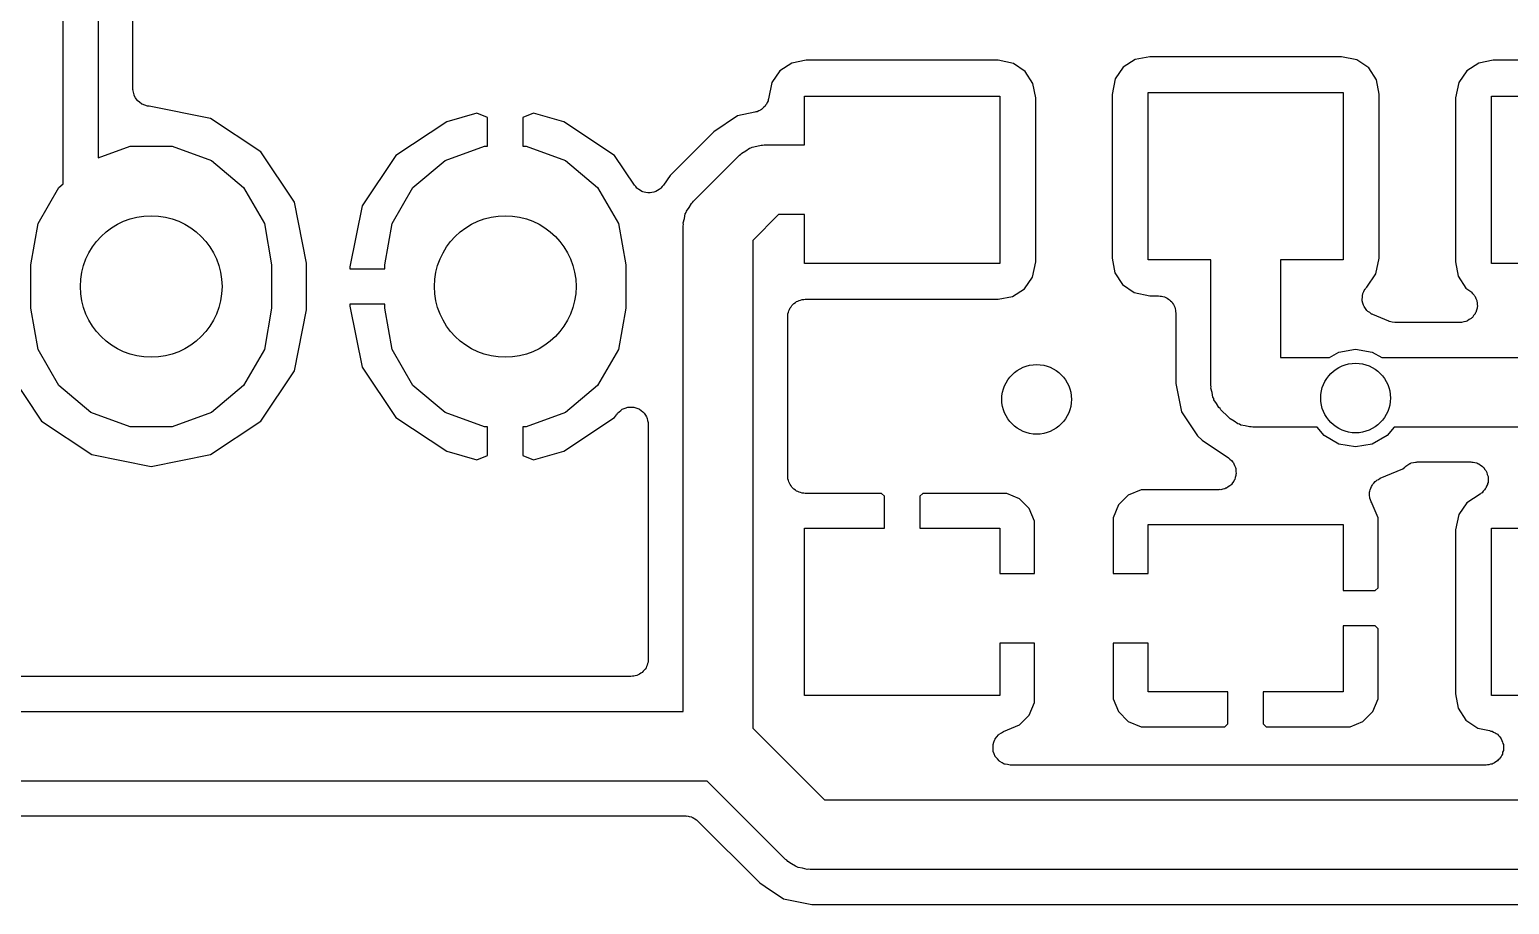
# Model space of a CAD drawing. Extents: x 95 to 175, y -109.5 to -62.3.
# Drawn here: x 111.04 to 121.65, y -80.43 to -74.16 of the extents above; entities that cross this region are included whole.
import ezdxf

# ---------------------------------------------------------------- set-up
doc = ezdxf.new("R2010")
doc.units = 0
doc.header["$MEASUREMENT"] = 0
doc.layers.add('BLACK', color=7, linetype='CONTINUOUS')

msp = doc.modelspace()

# ---------------------------------------------------------------- linework, layer by layer
at = {"layer": 'Black'}
for p, q in [((111.279, -74.2), (111.279, -71.2216)), ((111.529, -71.2734), (111.529, -74.2)), ((111.779, -74.5829), (111.779, -73.965)), ((111.279, -75.2626), (111.279, -74.2)), ((111.529, -74.2), (111.529, -75.0772)), ((116.505, -74.3963), (116.42, -74.4516)), ((116.609, -74.3769), (116.505, -74.3963)), ((117.985, -74.3769), (116.609, -74.3769)), ((118.096, -74.3995), (117.985, -74.3769)), ((118.18, -74.4565), (118.096, -74.3995)), ((118.969, -74.3709), (118.883, -74.4262)), ((119.073, -74.3515), (118.969, -74.3709)), ((120.448, -74.3515), (119.073, -74.3515)), ((120.56, -74.3741), (120.448, -74.3515)), ((120.644, -74.4311), (120.56, -74.3741)), ((121.433, -74.3963), (121.347, -74.4516)), ((121.536, -74.3769), (121.433, -74.3963)), ((122.912, -74.3769), (121.536, -74.3769)), ((116.42, -74.4516), (116.362, -74.5351)), ((118.235, -74.5423), (118.18, -74.4565)), ((118.826, -74.5097), (118.804, -74.6213)), ((118.883, -74.4262), (118.826, -74.5097)), ((120.699, -74.5169), (120.644, -74.4311)), ((120.718, -74.6205), (120.699, -74.5169)), ((121.347, -74.4516), (121.29, -74.5351)), ((111.78, -74.5842), (111.779, -74.5829)), ((111.779, -74.5856), (111.78, -74.5842)), ((111.783, -74.6055), (111.779, -74.5856)), ((111.787, -74.6256), (111.783, -74.6055)), ((111.788, -74.6268), (111.787, -74.6256)), ((111.788, -74.6282), (111.788, -74.6268)), ((111.798, -74.6456), (111.788, -74.6282)), ((116.362, -74.5351), (116.339, -74.6521)), ((118.255, -74.6459), (118.235, -74.5423)), ((118.804, -74.6213), (118.804, -75.7971)), ((119.061, -75.8088), (119.061, -74.6088)), ((119.061, -74.6088), (120.461, -74.6088)), ((120.461, -74.6088), (120.461, -75.8088)), ((120.718, -75.7963), (120.718, -74.6205)), ((121.29, -74.5351), (121.267, -74.6467)), ((111.809, -74.6632), (111.798, -74.6456)), ((111.81, -74.6641), (111.809, -74.6632)), ((111.81, -74.6653), (111.81, -74.6641)), ((111.826, -74.678), (111.81, -74.6653)), ((111.842, -74.6911), (111.826, -74.678)), ((111.843, -74.6916), (111.842, -74.6911)), ((111.844, -74.6925), (111.843, -74.6916)), ((111.864, -74.699), (111.844, -74.6925)), ((111.883, -74.706), (111.864, -74.699)), ((111.884, -74.706), (111.883, -74.706)), ((111.885, -74.7064), (111.884, -74.706)), ((111.895, -74.7062), (111.885, -74.7064)), ((112.335, -74.7938), (111.895, -74.7062)), ((116.281, -74.7342), (116.268, -74.7392)), ((116.287, -74.7289), (116.281, -74.7342)), ((116.294, -74.725), (116.287, -74.7289)), ((116.303, -74.7147), (116.294, -74.725)), ((116.314, -74.7055), (116.303, -74.7147)), ((116.318, -74.6985), (116.314, -74.7055)), ((116.323, -74.6925), (116.318, -74.6985)), ((116.328, -74.6796), (116.323, -74.6925)), ((116.335, -74.6675), (116.328, -74.6796)), ((116.336, -74.6596), (116.335, -74.6675)), ((116.339, -74.6521), (116.336, -74.6596)), ((116.597, -74.9842), (116.597, -74.6342)), ((116.597, -74.6342), (117.997, -74.6342)), ((117.997, -74.6342), (117.997, -75.8342)), ((118.255, -75.8217), (118.255, -74.6459)), ((121.267, -74.6467), (121.267, -75.8225)), ((121.525, -75.8342), (121.525, -74.6342)), ((121.525, -74.6342), (122.925, -74.6342)), ((112.696, -75.0346), (112.335, -74.7938)), ((114.031, -74.8175), (113.666, -75.0606)), ((114.247, -74.7565), (114.031, -74.8175)), ((114.323, -74.7871), (114.247, -74.7565)), ((114.323, -74.9932), (114.323, -74.7871)), ((114.653, -74.7565), (114.577, -74.7871)), ((114.577, -74.7871), (114.577, -74.9932)), ((114.869, -74.8175), (114.653, -74.7565)), ((115.234, -75.0606), (114.869, -74.8175)), ((116.117, -74.7745), (115.945, -74.8894)), ((116.241, -74.7499), (116.117, -74.7745)), ((116.248, -74.747), (116.241, -74.7499)), ((116.256, -74.7458), (116.248, -74.747)), ((116.268, -74.7392), (116.256, -74.7458)), ((115.945, -74.8894), (115.632, -75.2027)), ((111.529, -75.0772), (111.76, -74.9932)), ((111.76, -74.9932), (112.06, -74.9932)), ((112.06, -74.9932), (112.342, -75.0958)), ((112.937, -75.3951), (112.696, -75.0346)), ((114.018, -75.0958), (114.3, -74.9932)), ((114.3, -74.9932), (114.323, -74.9932)), ((114.577, -74.9932), (114.6, -74.9932)), ((114.6, -74.9932), (114.882, -75.0958)), ((116.13, -75.0574), (116.139, -75.0511)), ((116.139, -75.0511), (116.147, -75.0427)), ((116.147, -75.0427), (116.175, -75.0264)), ((116.175, -75.0264), (116.202, -75.0076)), ((116.202, -75.0076), (116.212, -75.0048)), ((116.212, -75.0048), (116.222, -74.9993)), ((116.222, -74.9993), (116.254, -74.9936)), ((116.254, -74.9936), (116.285, -74.9852)), ((116.285, -74.9852), (116.296, -74.9861)), ((116.296, -74.9861), (116.307, -74.9842)), ((116.307, -74.9842), (116.597, -74.9842)), ((112.342, -75.0958), (112.572, -75.2886)), ((113.666, -75.0606), (113.424, -75.4207)), ((113.788, -75.2886), (114.018, -75.0958)), ((114.882, -75.0958), (115.112, -75.2886)), ((115.377, -75.2731), (115.234, -75.0606)), ((115.8, -75.3882), (116.13, -75.0574)), ((111.248, -75.2886), (111.279, -75.2626)), ((115.632, -75.2027), (115.585, -75.2729)), ((111.098, -75.5483), (111.248, -75.2886)), ((112.572, -75.2886), (112.722, -75.5483)), ((113.638, -75.5483), (113.788, -75.2886)), ((115.112, -75.2886), (115.262, -75.5483)), ((115.386, -75.2829), (115.377, -75.2731)), ((115.394, -75.2938), (115.386, -75.2829)), ((115.401, -75.2984), (115.394, -75.2938)), ((115.407, -75.3044), (115.401, -75.2984)), ((115.419, -75.3104), (115.407, -75.3044)), ((115.43, -75.3179), (115.419, -75.3104)), ((115.438, -75.3199), (115.43, -75.3179)), ((115.446, -75.3235), (115.438, -75.3199)), ((115.459, -75.325), (115.446, -75.3235)), ((115.473, -75.3282), (115.459, -75.325)), ((115.481, -75.3273), (115.473, -75.3282)), ((115.489, -75.3282), (115.481, -75.3273)), ((115.502, -75.325), (115.489, -75.3282)), ((115.516, -75.3235), (115.502, -75.325)), ((115.523, -75.3198), (115.516, -75.3235)), ((115.531, -75.3178), (115.523, -75.3198)), ((115.542, -75.3103), (115.531, -75.3178)), ((115.555, -75.3043), (115.542, -75.3103)), ((115.56, -75.2983), (115.555, -75.3043)), ((115.567, -75.2936), (115.56, -75.2983)), ((115.575, -75.2827), (115.567, -75.2936)), ((115.585, -75.2729), (115.575, -75.2827)), ((113.024, -75.8327), (112.937, -75.3951)), ((113.424, -75.4207), (113.336, -75.858)), ((115.736, -75.5117), (115.741, -75.4795)), ((115.741, -75.4795), (115.747, -75.47)), ((115.747, -75.47), (115.75, -75.4593)), ((115.75, -75.4593), (115.769, -75.4326)), ((115.769, -75.4326), (115.785, -75.4043)), ((115.785, -75.4043), (115.793, -75.3972)), ((115.793, -75.3972), (115.8, -75.3882)), ((111.046, -75.8437), (111.098, -75.5483)), ((112.722, -75.5483), (112.774, -75.8437)), ((113.586, -75.8437), (113.638, -75.5483)), ((115.262, -75.5483), (115.314, -75.8437)), ((115.726, -75.565), (115.728, -75.5542)), ((115.726, -79.0488), (115.726, -75.565)), ((115.727, -75.5432), (115.736, -75.5117)), ((115.728, -75.5542), (115.727, -75.5432)), ((116.411, -75.4842), (116.226, -75.6686)), ((116.597, -75.4842), (116.411, -75.4842)), ((116.597, -75.8342), (116.597, -75.4842)), ((116.226, -75.6686), (116.226, -79.1698)), ((118.804, -75.7971), (118.823, -75.9007)), ((120.696, -75.9079), (120.718, -75.7963)), ((111.046, -76.1563), (111.046, -75.8437)), ((112.774, -75.8437), (112.774, -76.1563)), ((113.024, -75.8456), (113.024, -75.8327)), ((113.024, -76.002), (113.024, -75.8456)), ((113.336, -75.858), (113.336, -75.873)), ((113.336, -75.873), (113.586, -75.873)), ((113.586, -75.873), (113.586, -75.8437)), ((115.314, -75.8437), (115.314, -76.1563)), ((117.997, -75.8342), (116.597, -75.8342)), ((118.232, -75.9333), (118.255, -75.8217)), ((118.823, -75.9007), (118.878, -75.9865)), ((119.511, -75.8088), (119.061, -75.8088)), ((119.511, -76.708), (119.511, -75.8088)), ((120.461, -75.8088), (120.011, -75.8088)), ((120.011, -75.8088), (120.011, -76.5088)), ((121.267, -75.8225), (121.287, -75.9261)), ((122.925, -75.8342), (121.525, -75.8342)), ((113.024, -76.1673), (113.024, -76.002)), ((118.175, -76.0168), (118.232, -75.9333)), ((118.878, -75.9865), (118.962, -76.0435)), ((120.623, -76.0108), (120.63, -76.0035)), ((120.63, -76.0035), (120.696, -75.9079)), ((121.287, -75.9261), (121.342, -76.0119)), ((116.521, -76.1208), (116.531, -76.1153)), ((116.531, -76.1153), (116.539, -76.1083)), ((116.539, -76.1083), (116.549, -76.1046)), ((116.549, -76.1046), (116.559, -76.0991)), ((116.559, -76.0991), (116.569, -76.0972)), ((116.569, -76.0972), (116.58, -76.0934)), ((116.58, -76.0934), (116.591, -76.0934)), ((116.591, -76.0934), (116.601, -76.0915)), ((116.601, -76.0915), (117.986, -76.0915)), ((117.986, -76.0915), (118.089, -76.0721)), ((118.089, -76.0721), (118.175, -76.0168)), ((118.962, -76.0435), (119.074, -76.0661)), ((119.074, -76.0661), (119.136, -76.0661)), ((119.136, -76.0661), (119.147, -76.068)), ((119.147, -76.068), (119.158, -76.068)), ((119.158, -76.068), (119.168, -76.0718)), ((119.168, -76.0718), (119.179, -76.0737)), ((119.179, -76.0737), (119.188, -76.0792)), ((119.188, -76.0792), (119.198, -76.0829)), ((119.198, -76.0829), (119.207, -76.0899)), ((119.207, -76.0899), (119.216, -76.0954)), ((119.216, -76.0954), (119.223, -76.1038)), ((119.223, -76.1038), (119.232, -76.1108)), ((119.232, -76.1108), (119.237, -76.1203)), ((120.597, -76.0924), (120.599, -76.0759)), ((120.598, -76.0975), (120.597, -76.0924)), ((120.598, -76.1026), (120.598, -76.0975)), ((120.603, -76.1185), (120.598, -76.1026)), ((120.599, -76.0759), (120.6, -76.0593)), ((120.6, -76.0593), (120.602, -76.0545)), ((120.602, -76.0545), (120.603, -76.0494)), ((120.603, -76.0494), (120.61, -76.0346)), ((120.61, -76.0346), (120.617, -76.0192)), ((120.617, -76.0192), (120.62, -76.0154)), ((120.62, -76.0154), (120.623, -76.0108)), ((121.342, -76.0119), (121.37, -76.0306)), ((121.37, -76.0306), (121.374, -76.0349)), ((121.374, -76.0349), (121.379, -76.038)), ((121.379, -76.038), (121.389, -76.05)), ((121.389, -76.05), (121.401, -76.0609)), ((121.401, -76.0609), (121.403, -76.0665)), ((121.403, -76.0665), (121.407, -76.0713)), ((121.407, -76.0713), (121.413, -76.086)), ((121.413, -76.086), (121.419, -76.1001)), ((121.419, -76.1001), (121.42, -76.1063)), ((121.42, -76.1063), (121.422, -76.1121)), ((121.422, -76.1121), (121.422, -76.1277)), ((111.098, -76.4517), (111.046, -76.1563)), ((112.774, -76.1563), (112.722, -76.4517)), ((112.937, -76.6049), (113.024, -76.1673)), ((113.336, -76.127), (113.336, -76.142)), ((113.586, -76.127), (113.336, -76.127)), ((113.336, -76.142), (113.424, -76.5793)), ((113.586, -76.1563), (113.586, -76.127)), ((113.638, -76.4517), (113.586, -76.1563)), ((115.314, -76.1563), (115.262, -76.4517)), ((116.476, -76.2165), (116.478, -76.2058)), ((116.476, -77.3592), (116.476, -76.2165)), ((116.478, -76.1948), (116.482, -76.1846)), ((116.478, -76.2058), (116.478, -76.1948)), ((116.482, -76.1846), (116.484, -76.1738)), ((116.484, -76.1738), (116.489, -76.1643)), ((116.489, -76.1643), (116.493, -76.154)), ((116.493, -76.154), (116.5, -76.1457)), ((116.5, -76.1457), (116.506, -76.1362)), ((116.506, -76.1362), (116.514, -76.1292)), ((116.514, -76.1292), (116.521, -76.1208)), ((119.237, -76.1203), (119.244, -76.1286)), ((119.244, -76.1286), (119.248, -76.1389)), ((119.248, -76.1389), (119.253, -76.1484)), ((119.253, -76.1484), (119.255, -76.1592)), ((119.255, -76.1592), (119.259, -76.1694)), ((119.259, -76.1694), (119.259, -76.1804)), ((119.259, -76.1804), (119.261, -76.1911)), ((119.261, -76.1911), (119.261, -76.6957)), ((120.607, -76.1348), (120.603, -76.1185)), ((120.61, -76.1391), (120.607, -76.1348)), ((120.611, -76.1441), (120.61, -76.1391)), ((120.621, -76.1573), (120.611, -76.1441)), ((120.63, -76.1713), (120.621, -76.1573)), ((120.634, -76.1744), (120.63, -76.1713)), ((120.638, -76.1785), (120.634, -76.1744)), ((120.652, -76.1875), (120.638, -76.1785)), ((120.665, -76.1976), (120.652, -76.1875)), ((120.67, -76.1991), (120.665, -76.1976)), ((120.674, -76.2019), (120.67, -76.1991)), ((120.788, -76.2492), (120.674, -76.2019)), ((121.388, -76.2212), (121.383, -76.2248)), ((121.397, -76.2083), (121.388, -76.2212)), ((121.407, -76.1963), (121.397, -76.2083)), ((121.409, -76.1905), (121.407, -76.1963)), ((121.413, -76.1853), (121.409, -76.1905)), ((121.417, -76.1702), (121.413, -76.1853)), ((121.422, -76.1555), (121.417, -76.1702)), ((121.422, -76.1277), (121.424, -76.1433)), ((121.424, -76.1433), (121.422, -76.1493)), ((121.422, -76.1493), (121.422, -76.1555)), ((120.791, -76.2499), (120.788, -76.2492)), ((120.793, -76.2513), (120.791, -76.2499)), ((120.812, -76.2546), (120.793, -76.2513)), ((120.831, -76.2587), (120.812, -76.2546)), ((120.833, -76.2583), (120.831, -76.2587)), ((120.836, -76.2588), (120.833, -76.2583)), ((121.299, -76.2588), (120.836, -76.2588)), ((121.305, -76.2577), (121.299, -76.2588)), ((121.311, -76.2582), (121.305, -76.2577)), ((121.326, -76.254), (121.311, -76.2582)), ((121.342, -76.2513), (121.326, -76.254)), ((121.347, -76.2482), (121.342, -76.2513)), ((121.353, -76.2465), (121.347, -76.2482)), ((121.366, -76.2374), (121.353, -76.2465)), ((121.379, -76.2296), (121.366, -76.2374)), ((121.383, -76.2248), (121.379, -76.2296)), ((111.248, -76.7114), (111.098, -76.4517)), ((112.722, -76.4517), (112.572, -76.7114)), ((113.788, -76.7114), (113.638, -76.4517)), ((115.262, -76.4517), (115.112, -76.7114)), ((120.011, -76.5088), (120.362, -76.5088)), ((120.362, -76.5088), (120.43, -76.4699)), ((120.43, -76.4699), (120.55, -76.4487)), ((120.55, -76.4487), (120.67, -76.4699)), ((120.67, -76.4699), (120.738, -76.5088)), ((120.738, -76.5088), (120.828, -76.5088)), ((120.828, -76.5088), (121.92, -76.5088)), ((110.883, -76.6049), (111.124, -76.9654)), ((112.696, -76.9654), (112.937, -76.6049)), ((113.424, -76.5793), (113.666, -76.9394)), ((111.478, -76.9042), (111.248, -76.7114)), ((112.572, -76.7114), (112.342, -76.9042)), ((114.018, -76.9042), (113.788, -76.7114)), ((115.112, -76.7114), (114.882, -76.9042)), ((119.261, -76.6957), (119.301, -76.8984)), ((119.513, -76.7188), (119.511, -76.708)), ((119.512, -76.7298), (119.513, -76.7188)), ((119.52, -76.7613), (119.512, -76.7298)), ((119.526, -76.7935), (119.52, -76.7613)), ((119.532, -76.803), (119.526, -76.7935)), ((119.534, -76.8137), (119.532, -76.803)), ((119.553, -76.8404), (119.534, -76.8137)), ((119.569, -76.8687), (119.553, -76.8404)), ((111.124, -76.9654), (111.485, -77.2062)), ((111.76, -77.0068), (111.478, -76.9042)), ((112.342, -76.9042), (112.06, -77.0068)), ((112.335, -77.2062), (112.696, -76.9654)), ((113.666, -76.9394), (114.031, -77.1825)), ((114.3, -77.0068), (114.018, -76.9042)), ((114.882, -76.9042), (114.6, -77.0068)), ((114.869, -77.1825), (115.234, -76.9394)), ((115.234, -76.9394), (115.248, -76.9198)), ((115.248, -76.9198), (115.252, -76.9149)), ((115.252, -76.9149), (115.256, -76.909)), ((115.256, -76.909), (115.267, -76.8993)), ((115.267, -76.8993), (115.278, -76.8885)), ((115.278, -76.8885), (115.284, -76.8855)), ((115.284, -76.8855), (115.289, -76.8811)), ((115.289, -76.8811), (115.303, -76.876)), ((115.303, -76.876), (115.317, -76.8693)), ((115.317, -76.8693), (115.323, -76.8686)), ((115.323, -76.8686), (115.33, -76.8663)), ((115.33, -76.8663), (115.345, -76.8663)), ((115.345, -76.8663), (115.36, -76.8647)), ((115.36, -76.8647), (115.366, -76.8663)), ((115.366, -76.8663), (115.373, -76.8663)), ((115.373, -76.8663), (115.387, -76.8714)), ((115.387, -76.8714), (115.402, -76.8751)), ((115.402, -76.8751), (115.408, -76.8788)), ((115.408, -76.8788), (115.414, -76.8811)), ((115.414, -76.8811), (115.425, -76.8908)), ((115.425, -76.8908), (115.438, -76.8992)), ((115.438, -76.8992), (115.442, -76.9047)), ((115.442, -76.9047), (115.447, -76.909)), ((115.447, -76.909), (115.455, -76.9221)), ((115.455, -76.9221), (115.464, -76.9343)), ((115.464, -76.9343), (115.465, -76.9408)), ((115.465, -76.9408), (115.469, -76.9466)), ((115.469, -76.9466), (115.471, -76.9615)), ((115.471, -76.9615), (115.476, -76.976)), ((119.301, -76.8984), (119.416, -77.0703)), ((119.578, -76.8758), (119.569, -76.8687)), ((119.584, -76.8848), (119.578, -76.8758)), ((119.635, -76.9356), (119.584, -76.8848)), ((119.644, -76.9419), (119.635, -76.9356)), ((119.651, -76.9503), (119.644, -76.9419)), ((119.679, -76.9666), (119.651, -76.9503)), ((112.06, -77.0068), (111.76, -77.0068)), ((114.323, -77.0068), (114.3, -77.0068)), ((114.323, -77.2129), (114.323, -77.0068)), ((114.6, -77.0068), (114.577, -77.0068)), ((114.577, -77.0068), (114.577, -77.2129)), ((115.476, -76.976), (115.475, -76.9827)), ((115.475, -76.9827), (115.476, -76.9894)), ((115.476, -76.9894), (115.476, -78.6738)), ((119.416, -77.0703), (119.45, -77.1036)), ((119.706, -76.9854), (119.679, -76.9666)), ((119.717, -76.9882), (119.706, -76.9854)), ((119.726, -76.9937), (119.717, -76.9882)), ((119.758, -76.9994), (119.726, -76.9937)), ((119.79, -77.0078), (119.758, -76.9994)), ((119.801, -77.0069), (119.79, -77.0078)), ((119.812, -77.0088), (119.801, -77.0069)), ((120.274, -77.0088), (119.812, -77.0088)), ((120.324, -77.0691), (120.274, -77.0088)), ((120.43, -77.1301), (120.324, -77.0691)), ((120.776, -77.0691), (120.67, -77.1301)), ((120.826, -77.0088), (120.776, -77.0691)), ((120.828, -77.0088), (120.826, -77.0088)), ((121.816, -77.0088), (120.828, -77.0088)), ((119.45, -77.1036), (119.638, -77.2299)), ((120.55, -77.1513), (120.43, -77.1301)), ((120.67, -77.1301), (120.55, -77.1513)), ((111.485, -77.2062), (111.91, -77.2908)), ((111.91, -77.2908), (112.335, -77.2062)), ((114.031, -77.1825), (114.247, -77.2435)), ((114.247, -77.2435), (114.323, -77.2129)), ((114.577, -77.2129), (114.653, -77.2435)), ((114.653, -77.2435), (114.869, -77.1825)), ((119.638, -77.2299), (119.643, -77.2346)), ((119.643, -77.2346), (119.649, -77.238)), ((119.649, -77.238), (119.659, -77.2495)), ((119.659, -77.2495), (119.67, -77.2599)), ((119.67, -77.2599), (119.673, -77.266)), ((119.673, -77.266), (119.677, -77.2713)), ((119.677, -77.2713), (119.682, -77.2854)), ((120.911, -77.288), (120.925, -77.2799)), ((120.925, -77.2799), (120.939, -77.2705)), ((120.939, -77.2705), (120.944, -77.2691)), ((120.944, -77.2691), (120.949, -77.2663)), ((120.949, -77.2663), (120.965, -77.2635)), ((120.965, -77.2635), (120.981, -77.2593)), ((120.981, -77.2593), (120.986, -77.2597)), ((120.986, -77.2597), (120.991, -77.2588)), ((120.991, -77.2588), (121.377, -77.2588)), ((121.377, -77.2588), (121.385, -77.2602)), ((121.385, -77.2602), (121.393, -77.2598)), ((121.393, -77.2598), (121.406, -77.2639)), ((121.406, -77.2639), (121.42, -77.2663)), ((121.42, -77.2663), (121.426, -77.2703)), ((121.426, -77.2703), (121.434, -77.2727)), ((121.434, -77.2727), (121.445, -77.2811)), ((121.445, -77.2811), (121.457, -77.288)), ((116.478, -77.37), (116.476, -77.3592)), ((116.478, -77.3809), (116.478, -77.37)), ((116.482, -77.3912), (116.478, -77.3809)), ((119.68, -77.3899), (119.677, -77.3963)), ((119.683, -77.3841), (119.68, -77.3899)), ((119.682, -77.2854), (119.689, -77.2988)), ((119.687, -77.3696), (119.683, -77.3841)), ((119.692, -77.3555), (119.687, -77.3696)), ((119.689, -77.2988), (119.69, -77.3056)), ((119.69, -77.3056), (119.692, -77.3121)), ((119.692, -77.3121), (119.692, -77.3271)), ((119.692, -77.3271), (119.694, -77.342)), ((119.694, -77.342), (119.692, -77.3486)), ((119.692, -77.3486), (119.692, -77.3555)), ((120.697, -77.3952), (120.703, -77.3894)), ((120.703, -77.3894), (120.715, -77.3836)), ((120.715, -77.3836), (120.727, -77.3762)), ((120.727, -77.3762), (120.889, -77.309)), ((120.889, -77.309), (120.903, -77.2953)), ((120.903, -77.2953), (120.908, -77.2922)), ((120.908, -77.2922), (120.911, -77.288)), ((121.457, -77.288), (121.462, -77.2941)), ((121.462, -77.2941), (121.469, -77.2989)), ((121.469, -77.2989), (121.476, -77.3106)), ((121.476, -77.3106), (121.485, -77.3213)), ((121.485, -77.3213), (121.488, -77.3288)), ((121.488, -77.3288), (121.492, -77.3354)), ((121.492, -77.3354), (121.495, -77.349)), ((121.495, -77.349), (121.5, -77.3621)), ((121.5, -77.3621), (121.5, -77.37)), ((121.5, -77.37), (121.502, -77.3778)), ((121.502, -77.3778), (121.5, -77.3916)), ((116.484, -77.402), (116.482, -77.3912)), ((116.489, -77.4114), (116.484, -77.402)), ((116.493, -77.4217), (116.489, -77.4114)), ((116.5, -77.4301), (116.493, -77.4217)), ((116.506, -77.4395), (116.5, -77.4301)), ((116.514, -77.4466), (116.506, -77.4395)), ((116.521, -77.455), (116.514, -77.4466)), ((116.531, -77.4604), (116.521, -77.455)), ((116.539, -77.4675), (116.531, -77.4604)), ((116.549, -77.4712), (116.539, -77.4675)), ((116.559, -77.4767), (116.549, -77.4712)), ((116.569, -77.4786), (116.559, -77.4767)), ((116.58, -77.4823), (116.569, -77.4786)), ((116.591, -77.4823), (116.58, -77.4823)), ((116.601, -77.4842), (116.591, -77.4823)), ((117.15, -77.4842), (116.601, -77.4842)), ((117.17, -77.5047), (117.15, -77.4842)), ((117.445, -77.4842), (117.424, -77.5047)), ((118.047, -77.4842), (117.445, -77.4842)), ((118.139, -77.5223), (118.047, -77.4842)), ((119.011, -77.4588), (118.919, -77.4969)), ((119.569, -77.4588), (119.011, -77.4588)), ((119.576, -77.4576), (119.569, -77.4588)), ((119.583, -77.4581), (119.576, -77.4576)), ((119.597, -77.4539), (119.583, -77.4581)), ((119.612, -77.4513), (119.597, -77.4539)), ((119.618, -77.4478), (119.612, -77.4513)), ((119.624, -77.4459), (119.618, -77.4478)), ((119.636, -77.437), (119.624, -77.4459)), ((119.649, -77.4296), (119.636, -77.437)), ((119.654, -77.4243), (119.649, -77.4296)), ((119.659, -77.4202), (119.654, -77.4243)), ((119.668, -77.4078), (119.659, -77.4202)), ((119.677, -77.3963), (119.668, -77.4078)), ((120.65, -77.4753), (120.653, -77.4676)), ((120.651, -77.489), (120.65, -77.4753)), ((120.65, -77.5027), (120.651, -77.489)), ((120.653, -77.4676), (120.654, -77.4594)), ((120.654, -77.4594), (120.659, -77.447)), ((120.659, -77.447), (120.663, -77.434)), ((120.663, -77.434), (120.668, -77.4275)), ((120.668, -77.4275), (120.672, -77.4201)), ((120.672, -77.4201), (120.682, -77.4104)), ((120.682, -77.4104), (120.69, -77.3995)), ((120.69, -77.3995), (120.697, -77.3952)), ((121.444, -77.4889), (121.347, -77.5516)), ((121.45, -77.4835), (121.444, -77.4889)), ((121.457, -77.4796), (121.45, -77.4835)), ((121.466, -77.4689), (121.457, -77.4796)), ((121.476, -77.4594), (121.466, -77.4689)), ((121.48, -77.4524), (121.476, -77.4594)), ((121.485, -77.4463), (121.48, -77.4524)), ((121.49, -77.4332), (121.485, -77.4463)), ((121.496, -77.4208), (121.49, -77.4332)), ((121.497, -77.413), (121.496, -77.4208)), ((121.5, -77.4055), (121.497, -77.413)), ((121.5, -77.3916), (121.5, -77.4055)), ((117.17, -77.7342), (117.17, -77.5047)), ((117.424, -77.5047), (117.424, -77.7342)), ((118.209, -77.5926), (118.139, -77.5223)), ((118.247, -77.6845), (118.209, -77.5926)), ((118.849, -77.5672), (118.811, -77.6591)), ((118.919, -77.4969), (118.849, -77.5672)), ((120.652, -77.5106), (120.65, -77.5027)), ((120.652, -77.5187), (120.652, -77.5106)), ((120.657, -77.5314), (120.652, -77.5187)), ((120.661, -77.5446), (120.657, -77.5314)), ((120.666, -77.5513), (120.661, -77.5446)), ((120.669, -77.5588), (120.666, -77.5513)), ((120.67, -77.5602), (120.669, -77.5588)), ((120.711, -77.6591), (120.67, -77.5602)), ((121.347, -77.5516), (121.29, -77.6351)), ((118.247, -78.0588), (118.247, -77.6845)), ((118.811, -77.6591), (118.811, -78.0588)), ((119.061, -78.0588), (119.061, -77.7088)), ((119.061, -77.7088), (120.461, -77.7088)), ((120.461, -77.7088), (120.461, -78.1818)), ((120.711, -78.1613), (120.711, -77.6591)), ((121.29, -77.6351), (121.267, -77.7467)), ((116.597, -78.9342), (116.597, -77.7342)), ((116.597, -77.7342), (117.17, -77.7342)), ((117.424, -77.7342), (117.997, -77.7342)), ((117.997, -77.7342), (117.997, -78.0588)), ((121.267, -77.7467), (121.267, -78.9225)), ((121.525, -78.9342), (121.525, -77.7342)), ((121.525, -77.7342), (121.975, -77.7342)), ((117.997, -78.0588), (118.247, -78.0588)), ((118.811, -78.0588), (119.061, -78.0588)), ((120.461, -78.1818), (120.69, -78.1818)), ((120.69, -78.1818), (120.711, -78.1613)), ((120.461, -78.4358), (120.461, -78.9088)), ((120.69, -78.4358), (120.461, -78.4358)), ((120.711, -78.4563), (120.69, -78.4358)), ((120.711, -78.9585), (120.711, -78.4563)), ((118.247, -78.5588), (117.997, -78.5588)), ((117.997, -78.5588), (117.997, -78.9342)), ((118.247, -78.9839), (118.247, -78.5588)), ((118.811, -78.5588), (118.811, -78.9585)), ((119.061, -78.5588), (118.811, -78.5588)), ((119.061, -78.9088), (119.061, -78.5588)), ((115.432, -78.7696), (115.422, -78.775)), ((115.439, -78.7612), (115.432, -78.7696)), ((115.447, -78.7541), (115.439, -78.7612)), ((115.453, -78.7447), (115.447, -78.7541)), ((115.46, -78.7363), (115.453, -78.7447)), ((115.463, -78.726), (115.46, -78.7363)), ((115.469, -78.7166), (115.463, -78.726)), ((115.471, -78.7058), (115.469, -78.7166)), ((115.475, -78.6955), (115.471, -78.7058)), ((115.476, -78.6738), (115.475, -78.6846)), ((115.475, -78.6846), (115.475, -78.6955)), ((115.351, -78.7988), (105.897, -78.7988)), ((115.362, -78.7969), (115.351, -78.7988)), ((115.373, -78.7969), (115.362, -78.7969)), ((115.383, -78.7932), (115.373, -78.7969)), ((115.394, -78.7913), (115.383, -78.7932)), ((115.404, -78.7858), (115.394, -78.7913)), ((115.414, -78.7821), (115.404, -78.7858)), ((115.422, -78.775), (115.414, -78.7821)), ((117.997, -78.9342), (116.597, -78.9342)), ((118.811, -78.9585), (118.849, -79.0504)), ((119.634, -78.9088), (119.061, -78.9088)), ((119.634, -79.1383), (119.634, -78.9088)), ((120.461, -78.9088), (119.888, -78.9088)), ((119.888, -78.9088), (119.888, -79.1383)), ((120.673, -79.0504), (120.711, -78.9585)), ((121.267, -78.9225), (121.287, -79.0261)), ((122.925, -78.9342), (121.525, -78.9342)), ((105.742, -79.0488), (115.726, -79.0488)), ((118.139, -79.1461), (118.209, -79.0758)), ((118.209, -79.0758), (118.247, -78.9839)), ((118.849, -79.0504), (118.919, -79.1207)), ((120.603, -79.1207), (120.673, -79.0504)), ((121.287, -79.0261), (121.342, -79.1119)), ((116.226, -79.1698), (116.74, -79.6838)), ((118.009, -79.2035), (118.025, -79.1933)), ((118.025, -79.1933), (118.139, -79.1461)), ((118.919, -79.1207), (119.011, -79.1588)), ((119.011, -79.1588), (119.613, -79.1588)), ((119.613, -79.1588), (119.634, -79.1383)), ((119.888, -79.1383), (119.909, -79.1588)), ((119.909, -79.1588), (120.511, -79.1588)), ((120.511, -79.1588), (120.603, -79.1207)), ((121.342, -79.1119), (121.426, -79.1689)), ((121.426, -79.1689), (121.511, -79.1863)), ((121.511, -79.1863), (121.52, -79.1897)), ((121.52, -79.1897), (121.529, -79.1913)), ((121.529, -79.1913), (121.54, -79.1976)), ((117.949, -79.2925), (117.95, -79.2899)), ((117.95, -79.3115), (117.949, -79.2925)), ((117.95, -79.2871), (117.956, -79.2692)), ((117.95, -79.2899), (117.95, -79.2871)), ((117.956, -79.2692), (117.962, -79.2511)), ((117.962, -79.2511), (117.964, -79.2489)), ((117.964, -79.2489), (117.965, -79.2463)), ((117.965, -79.2463), (117.977, -79.2317)), ((117.977, -79.2317), (117.988, -79.2166)), ((117.988, -79.2166), (117.991, -79.2152)), ((117.991, -79.2152), (117.992, -79.213)), ((117.992, -79.213), (118.009, -79.2035)), ((121.54, -79.1976), (121.552, -79.2022)), ((121.552, -79.2022), (121.559, -79.2084)), ((121.559, -79.2084), (121.567, -79.213)), ((121.567, -79.213), (121.575, -79.2226)), ((121.575, -79.2226), (121.584, -79.2309)), ((121.584, -79.2309), (121.589, -79.2391)), ((121.589, -79.2391), (121.595, -79.2463)), ((121.595, -79.2463), (121.599, -79.258)), ((121.599, -79.258), (121.605, -79.269)), ((121.605, -79.269), (121.606, -79.2783)), ((121.606, -79.2783), (121.61, -79.2871)), ((121.61, -79.2871), (121.61, -79.2996)), ((121.61, -79.2996), (121.612, -79.312)), ((117.95, -79.3305), (117.95, -79.3115)), ((117.951, -79.3331), (117.95, -79.3305)), ((117.951, -79.3359), (117.951, -79.3331)), ((117.958, -79.3534), (117.951, -79.3359)), ((117.965, -79.3713), (117.958, -79.3534)), ((117.966, -79.3734), (117.965, -79.3713)), ((117.967, -79.376), (117.966, -79.3734)), ((117.98, -79.39), (117.967, -79.376)), ((117.992, -79.4046), (117.98, -79.39)), ((117.995, -79.4059), (117.992, -79.4046)), ((117.997, -79.408), (117.995, -79.4059)), ((121.567, -79.4046), (121.556, -79.4108)), ((121.573, -79.3974), (121.567, -79.4046)), ((121.58, -79.3915), (121.573, -79.3974)), ((121.587, -79.3809), (121.58, -79.3915)), ((121.595, -79.3713), (121.587, -79.3809)), ((121.598, -79.3625), (121.595, -79.3713)), ((121.603, -79.3545), (121.598, -79.3625)), ((121.605, -79.3423), (121.603, -79.3545)), ((121.61, -79.3305), (121.605, -79.3423)), ((121.612, -79.312), (121.61, -79.3211)), ((121.61, -79.3211), (121.61, -79.3305)), ((118.014, -79.4167), (117.997, -79.408)), ((118.03, -79.4263), (118.014, -79.4167)), ((118.033, -79.4267), (118.03, -79.4263)), ((118.035, -79.428), (118.033, -79.4267)), ((118.054, -79.4305), (118.035, -79.428)), ((118.073, -79.4338), (118.054, -79.4305)), ((121.487, -79.4338), (118.073, -79.4338)), ((121.496, -79.4322), (121.487, -79.4338)), ((121.505, -79.4324), (121.496, -79.4322)), ((121.517, -79.4284), (121.505, -79.4324)), ((121.529, -79.4263), (121.517, -79.4284)), ((121.537, -79.4216), (121.529, -79.4263)), ((121.546, -79.4186), (121.537, -79.4216)), ((121.556, -79.4108), (121.546, -79.4186)), ((115.898, -79.5488), (105.639, -79.5488)), ((116.46, -80.1106), (115.898, -79.5488)), ((116.74, -79.6838), (124.515, -79.6838)), ((105.651, -79.7988), (115.743, -79.7988)), ((115.743, -79.7988), (115.748, -79.7998)), ((115.748, -79.7998), (115.754, -79.7993)), ((115.754, -79.7993), (115.77, -79.8035)), ((115.77, -79.8035), (115.786, -79.8063)), ((115.786, -79.8063), (115.79, -79.8091)), ((115.79, -79.8091), (115.796, -79.8105)), ((115.796, -79.8105), (115.809, -79.8199)), ((115.809, -79.8199), (115.823, -79.828)), ((115.823, -79.828), (115.827, -79.8323)), ((115.827, -79.8323), (115.831, -79.8354)), ((115.831, -79.8354), (116.275, -80.2786)), ((116.469, -80.1169), (116.46, -80.1106)), ((116.476, -80.1253), (116.469, -80.1169)), ((116.504, -80.1416), (116.476, -80.1253)), ((116.531, -80.1604), (116.504, -80.1416)), ((116.542, -80.1632), (116.531, -80.1604)), ((116.551, -80.1687), (116.542, -80.1632)), ((116.583, -80.1744), (116.551, -80.1687)), ((116.615, -80.1828), (116.583, -80.1744)), ((116.626, -80.1819), (116.615, -80.1828)), ((116.637, -80.1838), (116.626, -80.1819)), ((124.663, -80.1838), (116.637, -80.1838)), ((116.275, -80.2786), (116.315, -80.3057)), ((116.315, -80.3057), (116.446, -80.3935)), ((116.446, -80.3935), (116.649, -80.4338)), ((116.649, -80.4338), (124.651, -80.4338))]:
    msp.add_line(p, q, dxfattribs=at)
for centre, radius in [((111.91, -76), 0.508), ((114.45, -76), 0.508), ((118.262, -76.8096), 0.25), ((120.55, -76.8), 0.25)]:
    msp.add_circle(centre, radius, dxfattribs=at)

doc.saveas('drawing.dxf')
